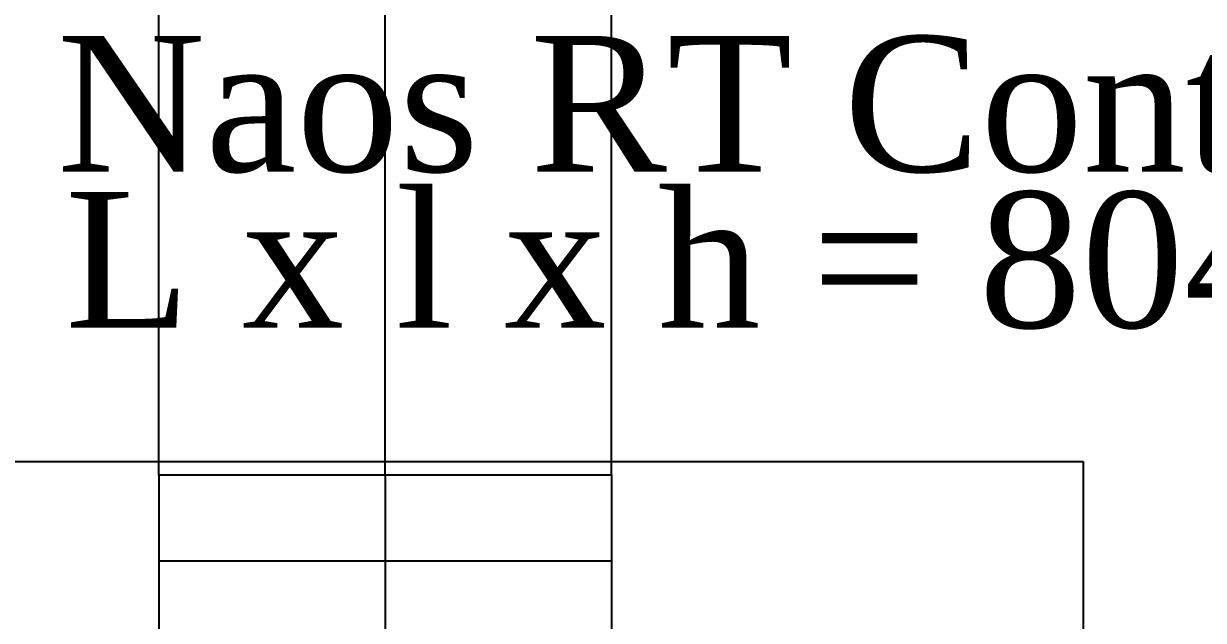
# Model space of a CAD drawing. Header units: millimetres. Extents: x 522027 to 600964, y -380282 to -298602.
# Drawn here: x 560992 to 562294, y -339339 to -338680 of the extents above; entities that cross this region are included whole.
import ezdxf

# ---------------------------------------------------------------- set-up
doc = ezdxf.new("R2010")
doc.units = ezdxf.units.MM
doc.layers.add('3-BAT C-Niveau -2', color=7, linetype='Continuous')
doc.layers.add('prlm-VMC', color=82, linetype='Continuous', lineweight=25)
doc.styles.add('prlm-vmc', font='pala.ttf', dxfattribs={"height": 14})

msp = doc.modelspace()

# ---------------------------------------------------------------- linework, layer by layer
at = {"layer": '3-BAT C-Niveau -2', "flags": 128}
msp.add_lwpolyline([(562161.7, -339163.9), (562161.7, -340173.8), (560581.7, -340173.8), (560581.7, -339163.9)], close=True, dxfattribs=at)
at = {"layer": 'prlm-VMC'}
for p, q in [((561141, -339178.9), (561141, -336057.6)), ((561391, -339178.9), (561391, -336057.6)), ((561641, -339178.9), (561641, -336057.6)), ((561641, -339178.9), (561141, -339178.9)), ((561141, -339178.9), (561141, -339774.1)), ((561391, -339178.9), (561391, -340099.1)), ((561641, -339178.9), (561641, -339774.1)), ((561641, -339274.1), (561141, -339274.1))]:
    msp.add_line(p, q, dxfattribs=at)

# ---------------------------------------------------------------- texts
at = {"layer": 'prlm-VMC', "style": 'prlm-vmc'}
for s, p in [('Naos RT Control 4600 V', (561028.7, -338843.8)), ('L x l x h = 804 x 649 x 719 mm', (561037.5, -339016.1))]:
    msp.add_text(s, height=150, dxfattribs=at).set_placement(p)

doc.saveas('drawing.dxf')
